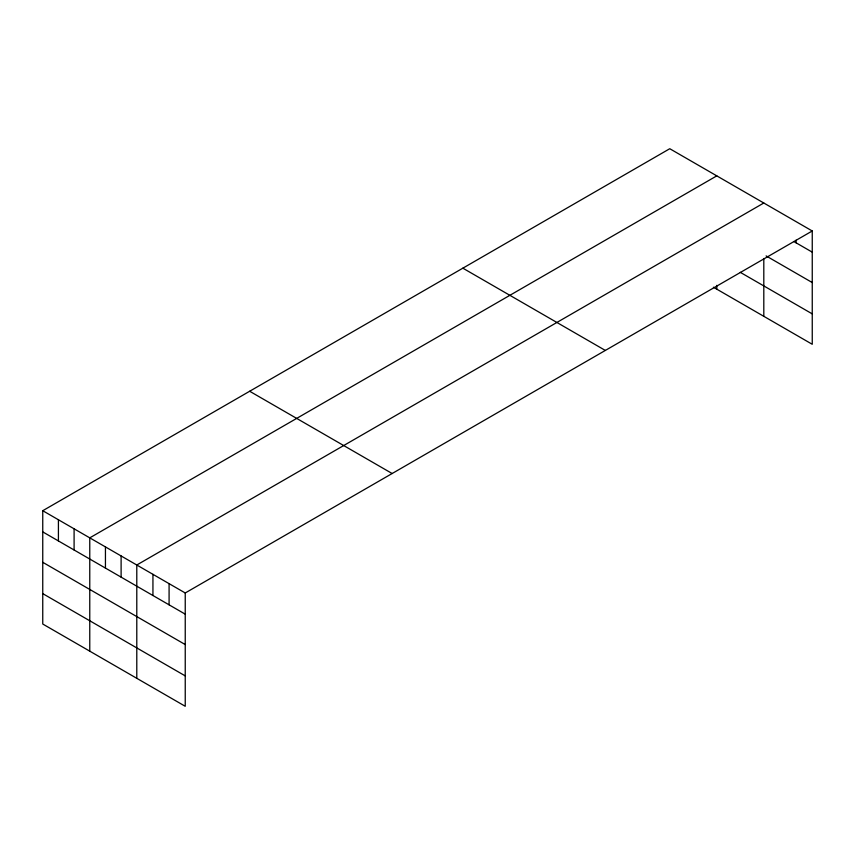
<?xml version="1.0" encoding="UTF-8"?>
<svg xmlns="http://www.w3.org/2000/svg" width="855" height="855" viewBox="0 0 855 855"><rect width="100%" height="100%" fill="white"/><g stroke="black" fill="none" stroke-linecap="round" stroke-linejoin="round"><path stroke-width="1.28" d="M812.25 230.978L185.236 592.975L185.236 706.283L42.75 624.022L42.75 510.713L669.764 148.717L812.25 230.978L812.25 344.287L713.423 287.227M716.789 175.863L89.764 537.859L89.764 651.168M763.804 203.009L136.789 565.005L136.789 678.314M793.793 241.495L812.25 252.15M766.112 255.912L812.25 282.556M740.291 272.339L812.25 313.881M462.854 268.171L605.329 350.432M249.671 391.259L392.146 473.52M42.75 510.713L185.236 592.975M42.75 531.896L185.236 614.157M42.75 562.301L185.236 644.563M42.75 593.627L185.236 675.888M796.101 240.18L796.101 242.831M763.804 258.499L763.804 316.318M716.789 285.367L716.789 289.172M169.087 583.655L169.087 604.827M152.938 574.336L152.938 595.508M121.111 555.964L121.111 577.136M105.443 546.911L105.443 568.083M74.096 528.818L74.096 549.989M58.418 519.765L58.418 540.937"/></g></svg>
